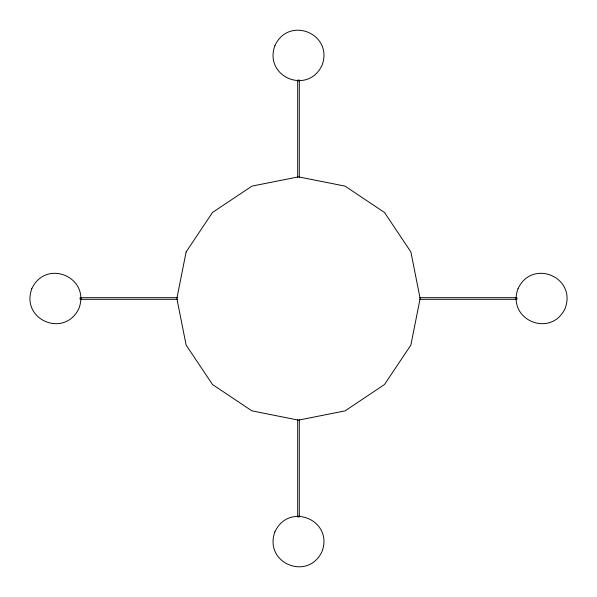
<?xml version="1.0" encoding="UTF-8"?>
<svg xmlns="http://www.w3.org/2000/svg" width="597" height="597" viewBox="0 0 597 597"><rect width="100%" height="100%" fill="white"/><g stroke="black" fill="none" stroke-linecap="round" stroke-linejoin="round"><path stroke-width="0.9" d="M80.774 299.313L80.774 297.687M516.226 297.687L516.226 299.313M299.313 80.774L297.687 80.774M297.687 516.226L299.313 516.226M177.413 297.687L80.088 297.687L80.088 299.313L177.413 299.313M419.587 297.687L516.912 297.687L516.912 299.313L419.587 299.313M299.313 177.413L299.313 80.088L297.687 80.088L297.687 177.413M299.313 419.587L299.313 516.912L297.687 516.912L297.687 419.587M31.798 288.724C20.343 320.074 64.924 338.536 78.998 308.276C90.445 276.926 45.865 258.464 31.798 288.724M186.122 251.949L176.861 298.5L186.122 345.051L212.487 384.513L251.949 410.878L298.5 420.139L345.051 410.878L384.513 384.513L410.878 345.051L420.139 298.5L410.878 251.949L384.513 212.487L345.051 186.122L298.5 176.861L251.949 186.122L212.487 212.487L186.122 251.949M274.904 45.618C263.449 76.968 308.03 95.43 322.096 65.17C333.551 33.82 288.97 15.358 274.904 45.618M274.904 531.83C263.449 563.18 308.03 581.642 322.096 551.382C333.551 520.032 288.97 501.57 274.904 531.83M518.002 288.724C506.554 320.074 551.135 338.536 565.202 308.276C576.657 276.926 532.076 258.464 518.002 288.724"/></g></svg>
